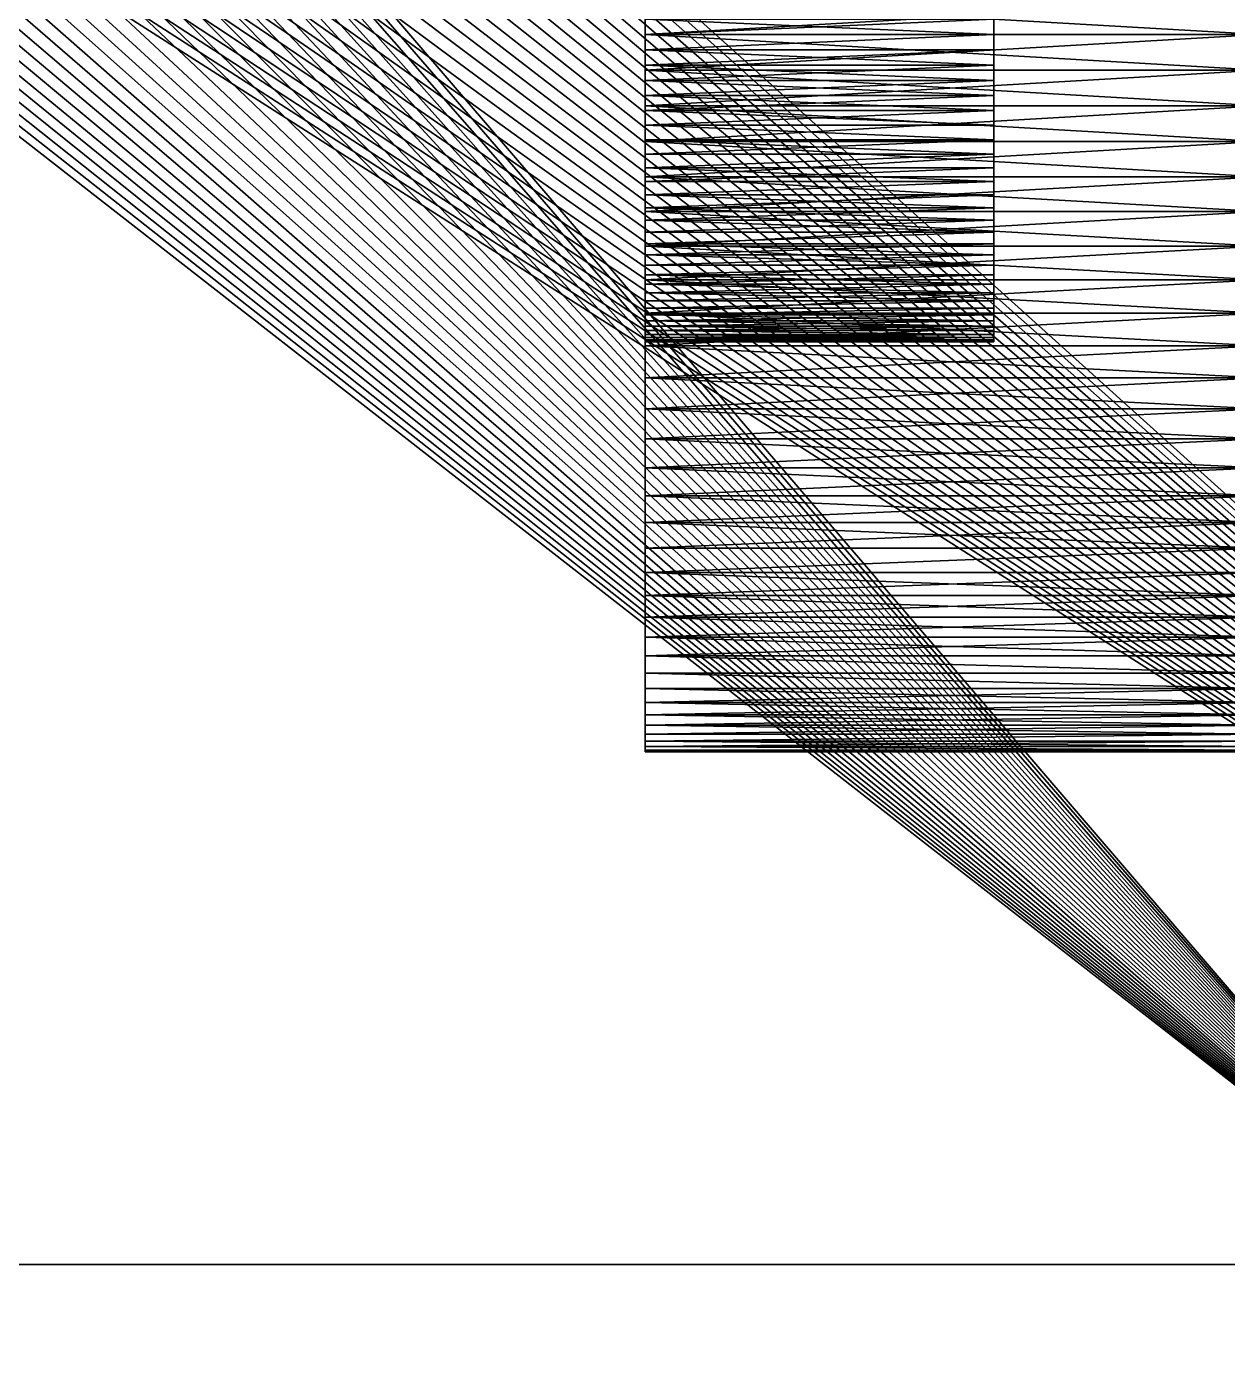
# Model space of a CAD drawing. Header units: millimetres. Extents: x 0 to 520, y -2 to 382.
# Drawn here: x 489.98 to 495.84, y 177.48 to 184.04 of the extents above; entities that cross this region are included whole.
import ezdxf

# ---------------------------------------------------------------- set-up
doc = ezdxf.new("R2010")
doc.units = ezdxf.units.MM

msp = doc.modelspace()

# ---------------------------------------------------------------- linework, layer by layer
at = {"layer": 'BRASS', "color": 52}
for points in [[(509.2, 369.2, 103), (10.8, 369.2, 103), (10.8, 10.8, 103)], [(509.2, 369.2, 103), (10.8, 10.8, 103), (509.2, 10.8, 103)], [(499.5, 359.5, 86), (499.5, 20.5, 86), (484.65, 190, 86)], [(484.65, 190, 86), (499.5, 20.5, 86), (484.6479, 189.9178, 86)], [(484.6418, 189.8357, 86), (484.6479, 189.9178, 86), (499.5, 20.5, 86)], [(484.6316, 189.7541, 86), (484.6418, 189.8357, 86), (499.5, 20.5, 86)], [(484.6173, 189.6731, 86), (484.6316, 189.7541, 86), (499.5, 20.5, 86)], [(484.6173, 70.3269, 86), (484.6173, 189.6731, 86), (499.5, 20.5, 86)]]:
    msp.add_3dface(points, dxfattribs=at)
at = {"layer": 'STEEL', "color": 8}
for points in [[(486.7493, 189.9439, 86), (500, 178, 86), (500, 202, 86)], [(497, 202, 83), (497, 178, 83), (486.7493, 189.9439, 83)], [(486.7437, 189.8319, 86), (500, 178, 86), (486.7493, 189.9439, 86)], [(486.7493, 189.9439, 83), (497, 178, 83), (486.7437, 189.8319, 83)], [(486.7325, 189.7202, 86), (500, 178, 86), (486.7437, 189.8319, 86)], [(486.7437, 189.8319, 83), (497, 178, 83), (486.7325, 189.7202, 83)], [(486.7158, 189.6093, 86), (500, 178, 86), (486.7325, 189.7202, 86)], [(486.7325, 189.7202, 83), (497, 178, 83), (486.7158, 189.6093, 83)], [(486.6936, 189.4993, 86), (500, 178, 86), (486.7158, 189.6093, 86)], [(486.7158, 189.6093, 83), (497, 178, 83), (486.6936, 189.4993, 83)], [(486.6659, 189.3906, 86), (500, 178, 86), (486.6936, 189.4993, 86)], [(486.6936, 189.4993, 83), (497, 178, 83), (486.6659, 189.3906, 83)], [(486.6328, 189.2834, 86), (500, 178, 86), (486.6659, 189.3906, 86)], [(486.6659, 189.3906, 83), (497, 178, 83), (486.6328, 189.2834, 83)], [(486.5945, 189.178, 86), (500, 178, 86), (486.6328, 189.2834, 86)], [(486.6328, 189.2834, 83), (497, 178, 83), (486.5945, 189.178, 83)], [(486.5509, 189.0746, 86), (500, 178, 86), (486.5945, 189.178, 86)], [(486.5945, 189.178, 83), (497, 178, 83), (486.5509, 189.0746, 83)], [(486.5022, 188.9735, 86), (500, 178, 86), (486.5509, 189.0746, 86)], [(486.5509, 189.0746, 83), (497, 178, 83), (486.5022, 188.9735, 83)], [(486.4486, 188.875, 86), (500, 178, 86), (486.5022, 188.9735, 86)], [(486.5022, 188.9735, 83), (497, 178, 83), (486.4486, 188.875, 83)], [(486.3901, 188.7793, 86), (500, 178, 86), (486.4486, 188.875, 86)], [(486.4486, 188.875, 83), (497, 178, 83), (486.3901, 188.7793, 83)], [(486.3269, 188.6866, 86), (500, 178, 86), (486.3901, 188.7793, 86)], [(486.3901, 188.7793, 83), (497, 178, 83), (486.3269, 188.6866, 83)], [(486.2591, 188.5971, 86), (500, 178, 86), (486.3269, 188.6866, 86)], [(497, 178, 83), (486.2591, 188.5971, 83), (486.3269, 188.6866, 83)], [(486.187, 188.5112, 86), (500, 178, 86), (486.2591, 188.5971, 86)], [(497, 178, 83), (486.187, 188.5112, 83), (486.2591, 188.5971, 83)], [(486.1107, 188.429, 86), (500, 178, 86), (486.187, 188.5112, 86)], [(497, 178, 83), (486.1107, 188.429, 83), (486.187, 188.5112, 83)], [(486.0304, 188.3506, 86), (500, 178, 86), (486.1107, 188.429, 86)], [(497, 178, 83), (486.0304, 188.3506, 83), (486.1107, 188.429, 83)], [(485.9463, 188.2764, 86), (500, 178, 86), (486.0304, 188.3506, 86)], [(497, 178, 83), (485.9463, 188.2764, 83), (486.0304, 188.3506, 83)], [(485.8586, 188.2065, 86), (500, 178, 86), (485.9463, 188.2764, 86)], [(497, 178, 83), (485.8586, 188.2065, 83), (485.9463, 188.2764, 83)], [(485.7675, 188.141, 86), (500, 178, 86), (485.8586, 188.2065, 86)], [(497, 178, 83), (485.7675, 188.141, 83), (485.8586, 188.2065, 83)], [(485.6732, 188.0801, 86), (500, 178, 86), (485.7675, 188.141, 86)], [(497, 178, 83), (485.6732, 188.0801, 83), (485.7675, 188.141, 83)], [(485.5761, 188.024, 86), (500, 178, 86), (485.6732, 188.0801, 86)], [(497, 178, 83), (485.5761, 188.024, 83), (485.6732, 188.0801, 83)], [(485.4762, 187.9728, 86), (500, 178, 86), (485.5761, 188.024, 86)], [(497, 178, 83), (485.4762, 187.9728, 83), (485.5761, 188.024, 83)], [(485.2695, 187.8857, 86), (500, 178, 86), (485.374, 187.9267, 86)], [(497, 178, 83), (485.2695, 187.8857, 83), (485.374, 187.9267, 83)], [(485.374, 187.9267, 86), (500, 178, 86), (485.4762, 187.9728, 86)], [(497, 178, 83), (485.374, 187.9267, 83), (485.4762, 187.9728, 83)], [(485.1632, 187.85, 86), (500, 178, 86), (485.2695, 187.8857, 86)], [(497, 178, 83), (485.1632, 187.85, 83), (485.2695, 187.8857, 83)], [(484.8353, 187.7751, 86), (500, 178, 86), (484.9458, 187.7946, 86)], [(497, 178, 83), (484.8353, 187.7751, 83), (484.9458, 187.7946, 83)], [(484.9458, 187.7946, 86), (500, 178, 86), (485.0552, 187.8196, 86)], [(497, 178, 83), (484.9458, 187.7946, 83), (485.0552, 187.8196, 83)], [(485.0552, 187.8196, 86), (500, 178, 86), (485.1632, 187.85, 86)], [(497, 178, 83), (485.0552, 187.8196, 83), (485.1632, 187.85, 83)], [(472, 178, 86), (500, 178, 86), (484.724, 187.7612, 86)], [(497, 178, 83), (472, 178, 83), (484.5, 187.75, 83)], [(497, 178, 83), (484.5, 187.75, 83), (484.6122, 187.7528, 83)], [(497, 178, 83), (484.6122, 187.7528, 83), (484.724, 187.7612, 83)], [(484.724, 187.7612, 86), (500, 178, 86), (484.8353, 187.7751, 86)], [(497, 178, 83), (484.724, 187.7612, 83), (484.8353, 187.7751, 83)], [(494.7, 185.4439, 71.5937), (494.7, 185.299, 71.25), (494.7, 183.155, 70.7606)], [(494.7, 185.4439, 71.5937), (494.7, 182.8753, 71.0075), (494.7, 182.7821, 71.1244)], [(494.7, 185.4439, 71.5937), (494.7, 182.6652, 71.3157), (494.7, 182.6037, 71.452)], [(494.7, 185.4439, 71.5937), (494.7, 182.7821, 71.1244), (494.7, 182.6652, 71.3157)], [(494.7, 185.4439, 71.5937), (494.7, 182.6037, 71.452), (494.7, 182.5376, 71.6662)], [(494.7, 185.4439, 71.5937), (494.7, 183.155, 70.7606), (494.7, 183.0943, 70.8043)], [(494.7, 185.4439, 71.5937), (494.7, 183.0943, 70.8043), (494.7, 183.0358, 70.8509)], [(494.7, 185.4439, 71.5937), (494.7, 183.0358, 70.8509), (494.7, 182.9797, 70.9004)], [(494.7, 185.4439, 71.5937), (494.7, 182.9797, 70.9004), (494.7, 182.9262, 70.9526)], [(494.7, 185.4439, 71.5937), (494.7, 182.9262, 70.9526), (494.7, 182.8753, 71.0075)], [(494.7, 185.4439, 71.5937), (494.7, 182.5376, 71.6662), (494.7, 182.5228, 71.7395)], [(494.7, 185.4439, 71.5937), (494.7, 182.5228, 71.7395), (494.7, 182.5116, 71.8135)], [(494.7, 185.4439, 71.5937), (494.7, 182.5116, 71.8135), (494.7, 182.5042, 71.8879)], [(494.7, 185.299, 72.75), (494.7, 185.4439, 71.5937), (494.7, 182.5042, 71.8879)], [(494.7, 185.299, 71.25), (494.7, 185.1247, 71.0075), (494.7, 183.3492, 70.6485)], [(494.7, 185.299, 71.25), (494.7, 183.3492, 70.6485), (494.7, 183.2178, 70.7201)], [(494.7, 185.299, 71.25), (494.7, 183.2178, 70.7201), (494.7, 183.155, 70.7606)], [(494.7, 185.299, 72.75), (494.7, 182.5042, 71.8879), (494.7, 182.5005, 72.0374)], [(494.7, 185.0738, 73.0474), (494.7, 185.299, 72.75), (494.7, 182.5005, 72.0374)], [(494.7, 185.1247, 71.0075), (494.7, 183.6299, 70.5464), (494.7, 183.4173, 70.6178)], [(494.7, 185.1247, 71.0075), (494.7, 183.4173, 70.6178), (494.7, 183.3492, 70.6485)], [(494.7, 185.1247, 71.0075), (494.7, 185.0203, 70.9004), (494.7, 183.6299, 70.5464)], [(494.7, 185.0738, 73.0474), (494.7, 182.5005, 72.0374), (494.7, 182.5781, 72.4777)], [(494.7, 185.0738, 73.0474), (494.7, 183.5579, 73.4334), (494.7, 184.1494, 73.4925)], [(494.7, 185.0738, 73.0474), (494.7, 182.5781, 72.4777), (494.7, 182.701, 72.75)], [(494.7, 185.0738, 73.0474), (494.7, 182.701, 72.75), (494.7, 183.5579, 73.4334)], [(494.7, 185.0203, 70.9004), (494.7, 184.0748, 70.5019), (494.7, 184, 70.5)], [(494.7, 185.0203, 70.9004), (494.7, 184, 70.5), (494.7, 183.9252, 70.5019)], [(494.7, 185.0203, 70.9004), (494.7, 183.9252, 70.5019), (494.7, 183.8506, 70.5075)], [(494.7, 185.0203, 70.9004), (494.7, 183.8506, 70.5075), (494.7, 183.7764, 70.5168)], [(494.7, 185.0203, 70.9004), (494.7, 183.7764, 70.5168), (494.7, 183.7028, 70.5297)], [(494.7, 185.0203, 70.9004), (494.7, 183.7028, 70.5297), (494.7, 183.6299, 70.5464)], [(493, 184.1745, 75.4956), (493, 184, 75.5), (496, 184, 75.5)], [(493, 184.1745, 75.4956), (496, 184, 75.5), (496, 184.1745, 75.4956)], [(493, 184, 68.5), (493, 184.1745, 68.5044), (496, 184.1745, 68.5044)], [(493, 184, 68.5), (496, 184.1745, 68.5044), (496, 184, 68.5)], [(493, 184.0748, 70.5019), (493, 184.1745, 68.5044), (493, 184, 68.5)], [(493, 184.1745, 75.4956), (493, 184.0748, 73.4981), (493, 184, 75.5)], [(494.7, 184.1494, 73.4925), (494.7, 184, 73.5), (494.7, 184.0748, 73.4981)], [(494.7, 184.1494, 73.4925), (494.7, 183.7764, 73.4832), (494.7, 184, 73.5)], [(494.7, 184.1494, 73.4925), (494.7, 183.5579, 73.4334), (494.7, 183.7764, 73.4832)], [(493, 184.0748, 70.5019), (493, 184, 68.5), (493, 184, 70.5)], [(493, 184, 75.5), (493, 184.0748, 73.4981), (493, 184, 73.5)], [(493, 184, 73.5), (493, 184.0748, 73.4981), (494.7, 184, 73.5)], [(494.7, 184, 73.5), (493, 184.0748, 73.4981), (494.7, 184.0748, 73.4981)], [(493, 184.0748, 70.5019), (493, 184, 70.5), (494.7, 184.0748, 70.5019)], [(494.7, 184.0748, 70.5019), (493, 184, 70.5), (494.7, 184, 70.5)], [(493, 183.8255, 68.5044), (493, 184, 68.5), (496, 184, 68.5)], [(493, 183.8255, 68.5044), (496, 184, 68.5), (496, 183.8255, 68.5044)], [(493, 184, 75.5), (496, 183.8255, 75.4956), (496, 184, 75.5)], [(493, 184, 75.5), (493, 183.8255, 75.4956), (496, 183.8255, 75.4956)], [(493, 184, 70.5), (493, 183.8255, 68.5044), (493, 183.9252, 70.5019)], [(493, 184, 70.5), (493, 184, 68.5), (493, 183.8255, 68.5044)], [(493, 184, 75.5), (493, 184, 73.5), (493, 183.9252, 73.4981)], [(493, 184, 75.5), (493, 183.9252, 73.4981), (493, 183.8255, 75.4956)], [(493, 184, 70.5), (493, 183.9252, 70.5019), (494.7, 184, 70.5)], [(494.7, 184, 70.5), (493, 183.9252, 70.5019), (494.7, 183.9252, 70.5019)], [(494.7, 183.9252, 73.4981), (493, 183.9252, 73.4981), (494.7, 184, 73.5)], [(493, 183.9252, 73.4981), (493, 184, 73.5), (494.7, 184, 73.5)], [(494.7, 184, 73.5), (494.7, 183.7764, 73.4832), (494.7, 183.9252, 73.4981)], [(493, 183.9252, 70.5019), (493, 183.8255, 68.5044), (493, 183.6515, 68.5174)], [(493, 183.9252, 70.5019), (493, 183.6515, 68.5174), (493, 183.8506, 70.5075)], [(493, 183.8255, 75.4956), (493, 183.9252, 73.4981), (493, 183.8506, 73.4925)], [(493, 183.9252, 70.5019), (493, 183.8506, 70.5075), (494.7, 183.9252, 70.5019)], [(494.7, 183.9252, 70.5019), (493, 183.8506, 70.5075), (494.7, 183.8506, 70.5075)], [(494.7, 183.8506, 73.4925), (493, 183.9252, 73.4981), (494.7, 183.9252, 73.4981)], [(493, 183.8506, 73.4925), (493, 183.9252, 73.4981), (494.7, 183.8506, 73.4925)], [(494.7, 183.9252, 73.4981), (494.7, 183.7764, 73.4832), (494.7, 183.8506, 73.4925)], [(493, 183.8506, 70.5075), (493, 183.4784, 68.5391), (493, 183.7764, 70.5168)], [(493, 183.8506, 70.5075), (493, 183.6515, 68.5174), (493, 183.4784, 68.5391)], [(493, 183.4784, 75.4609), (493, 183.8506, 73.4925), (493, 183.7764, 73.4832)], [(493, 183.6515, 75.4826), (493, 183.8506, 73.4925), (493, 183.4784, 75.4609)], [(493, 183.8255, 75.4956), (493, 183.8506, 73.4925), (493, 183.6515, 75.4826)], [(493, 183.8506, 70.5075), (493, 183.7764, 70.5168), (494.7, 183.8506, 70.5075)], [(494.7, 183.8506, 70.5075), (493, 183.7764, 70.5168), (494.7, 183.7764, 70.5168)], [(493, 183.7764, 73.4832), (493, 183.8506, 73.4925), (494.7, 183.7764, 73.4832)], [(494.7, 183.7764, 73.4832), (493, 183.8506, 73.4925), (494.7, 183.8506, 73.4925)], [(493, 183.6515, 68.5174), (493, 183.8255, 68.5044), (496, 183.8255, 68.5044)], [(493, 183.6515, 68.5174), (496, 183.8255, 68.5044), (496, 183.6515, 68.5174)], [(493, 183.8255, 75.4956), (493, 183.6515, 75.4826), (496, 183.6515, 75.4826)], [(493, 183.8255, 75.4956), (496, 183.6515, 75.4826), (496, 183.8255, 75.4956)], [(493, 183.7764, 70.5168), (493, 183.4784, 68.5391), (493, 183.3065, 68.5694)], [(493, 183.7764, 70.5168), (493, 183.3065, 68.5694), (493, 183.7028, 70.5297)], [(493, 183.4784, 75.4609), (493, 183.7764, 73.4832), (493, 183.7028, 73.4703)], [(493, 183.7764, 70.5168), (493, 183.7028, 70.5297), (494.7, 183.7764, 70.5168)], [(494.7, 183.7764, 70.5168), (493, 183.7028, 70.5297), (494.7, 183.7028, 70.5297)], [(493, 183.7028, 73.4703), (493, 183.7764, 73.4832), (494.7, 183.7028, 73.4703)], [(494.7, 183.7028, 73.4703), (493, 183.7764, 73.4832), (494.7, 183.7764, 73.4832)], [(494.7, 183.7764, 73.4832), (494.7, 183.5579, 73.4334), (494.7, 183.6299, 73.4536)], [(494.7, 183.7764, 73.4832), (494.7, 183.6299, 73.4536), (494.7, 183.7028, 73.4703)], [(493, 183.7028, 70.5297), (493, 183.1363, 68.6082), (493, 183.6299, 70.5464)], [(493, 183.7028, 70.5297), (493, 183.3065, 68.5694), (493, 183.1363, 68.6082)], [(493, 183.3065, 75.4306), (493, 183.7028, 73.4703), (493, 183.6299, 73.4536)], [(493, 183.4784, 75.4609), (493, 183.7028, 73.4703), (493, 183.3065, 75.4306)], [(493, 183.7028, 70.5297), (493, 183.6299, 70.5464), (494.7, 183.7028, 70.5297)], [(494.7, 183.7028, 70.5297), (493, 183.6299, 70.5464), (494.7, 183.6299, 70.5464)], [(493, 183.6299, 73.4536), (493, 183.7028, 73.4703), (494.7, 183.6299, 73.4536)], [(494.7, 183.6299, 73.4536), (493, 183.7028, 73.4703), (494.7, 183.7028, 73.4703)], [(493, 183.4784, 68.5391), (493, 183.6515, 68.5174), (496, 183.6515, 68.5174)], [(493, 183.4784, 68.5391), (496, 183.6515, 68.5174), (496, 183.4784, 68.5391)], [(493, 183.6515, 75.4826), (496, 183.4784, 75.4609), (496, 183.6515, 75.4826)], [(493, 183.6515, 75.4826), (493, 183.4784, 75.4609), (496, 183.4784, 75.4609)], [(493, 183.6299, 70.5464), (493, 183.1363, 68.6082), (493, 182.9684, 68.6555)], [(493, 183.6299, 70.5464), (493, 182.9684, 68.6555), (493, 183.5579, 70.5666)], [(493, 183.1363, 75.3918), (493, 183.6299, 73.4536), (493, 183.5579, 73.4334)], [(493, 183.3065, 75.4306), (493, 183.6299, 73.4536), (493, 183.1363, 75.3918)], [(493, 183.6299, 70.5464), (493, 183.5579, 70.5666), (494.7, 183.6299, 70.5464)], [(494.7, 183.6299, 70.5464), (493, 183.5579, 70.5666), (494.7, 183.5579, 70.5666)], [(493, 183.5579, 73.4334), (493, 183.6299, 73.4536), (494.7, 183.5579, 73.4334)], [(494.7, 183.5579, 73.4334), (493, 183.6299, 73.4536), (494.7, 183.6299, 73.4536)], [(494.7, 183.6299, 70.5464), (494.7, 183.5579, 70.5666), (494.7, 183.487, 70.5905)], [(494.7, 183.6299, 70.5464), (494.7, 183.487, 70.5905), (494.7, 183.4173, 70.6178)], [(493, 183.5579, 70.5666), (493, 182.9684, 68.6555), (493, 182.8029, 68.7111)], [(493, 183.5579, 70.5666), (493, 182.8029, 68.7111), (493, 183.487, 70.5905)], [(493, 182.9684, 75.3445), (493, 183.5579, 73.4334), (493, 183.487, 73.4095)], [(493, 183.1363, 75.3918), (493, 183.5579, 73.4334), (493, 182.9684, 75.3445)], [(494.7, 183.5579, 70.5666), (493, 183.5579, 70.5666), (494.7, 183.487, 70.5905)], [(493, 183.5579, 70.5666), (493, 183.487, 70.5905), (494.7, 183.487, 70.5905)], [(493, 183.487, 73.4095), (493, 183.5579, 73.4334), (494.7, 183.487, 73.4095)], [(494.7, 183.487, 73.4095), (493, 183.5579, 73.4334), (494.7, 183.5579, 73.4334)], [(494.7, 183.5579, 73.4334), (494.7, 183.3492, 73.3515), (494.7, 183.487, 73.4095)], [(494.7, 183.5579, 73.4334), (494.7, 182.701, 72.75), (494.7, 183.3492, 73.3515)], [(493, 183.487, 70.5905), (493, 182.8029, 68.7111), (493, 182.6405, 68.7748)], [(493, 183.487, 70.5905), (493, 182.6405, 68.7748), (493, 183.4173, 70.6178)], [(493, 182.6405, 75.2252), (493, 183.487, 73.4095), (493, 183.4173, 73.3822)], [(493, 182.8029, 75.2889), (493, 183.487, 73.4095), (493, 182.6405, 75.2252)], [(493, 182.9684, 75.3445), (493, 183.487, 73.4095), (493, 182.8029, 75.2889)], [(493, 183.487, 70.5905), (493, 183.4173, 70.6178), (494.7, 183.487, 70.5905)], [(494.7, 183.487, 70.5905), (493, 183.4173, 70.6178), (494.7, 183.4173, 70.6178)], [(493, 183.4173, 73.3822), (493, 183.487, 73.4095), (494.7, 183.4173, 73.3822)], [(494.7, 183.4173, 73.3822), (493, 183.487, 73.4095), (494.7, 183.487, 73.4095)], [(493, 183.3065, 68.5694), (493, 183.4784, 68.5391), (496, 183.4784, 68.5391)], [(493, 183.3065, 68.5694), (496, 183.4784, 68.5391), (496, 183.3065, 68.5694)], [(493, 183.4784, 75.4609), (493, 183.3065, 75.4306), (496, 183.3065, 75.4306)], [(493, 183.4784, 75.4609), (496, 183.3065, 75.4306), (496, 183.4784, 75.4609)], [(494.7, 183.487, 73.4095), (494.7, 183.3492, 73.3515), (494.7, 183.4173, 73.3822)], [(493, 183.4173, 70.6178), (493, 182.6405, 68.7748), (493, 182.4814, 68.8466)], [(493, 183.4173, 70.6178), (493, 182.4814, 68.8466), (493, 183.3492, 70.6485)], [(493, 182.6405, 75.2252), (493, 183.4173, 73.3822), (493, 183.3492, 73.3515)], [(493, 183.4173, 70.6178), (493, 183.3492, 70.6485), (494.7, 183.4173, 70.6178)], [(494.7, 183.4173, 70.6178), (493, 183.3492, 70.6485), (494.7, 183.3492, 70.6485)], [(494.7, 183.3492, 73.3515), (493, 183.3492, 73.3515), (494.7, 183.4173, 73.3822)], [(493, 183.3492, 73.3515), (493, 183.4173, 73.3822), (494.7, 183.4173, 73.3822)], [(493, 183.3492, 70.6485), (493, 182.3261, 68.9262), (493, 183.2826, 70.6827)], [(493, 183.3492, 70.6485), (493, 182.4814, 68.8466), (493, 182.3261, 68.9262)], [(493, 182.3261, 75.0738), (493, 183.3492, 73.3515), (493, 183.2826, 73.3173)], [(493, 182.4814, 75.1534), (493, 183.3492, 73.3515), (493, 182.3261, 75.0738)], [(493, 182.6405, 75.2252), (493, 183.3492, 73.3515), (493, 182.4814, 75.1534)], [(493, 183.3492, 70.6485), (493, 183.2826, 70.6827), (494.7, 183.3492, 70.6485)], [(494.7, 183.3492, 70.6485), (493, 183.2826, 70.6827), (494.7, 183.2826, 70.6827)], [(493, 183.2826, 73.3173), (493, 183.3492, 73.3515), (494.7, 183.2826, 73.3173)], [(494.7, 183.2826, 73.3173), (493, 183.3492, 73.3515), (494.7, 183.3492, 73.3515)], [(494.7, 183.3492, 70.6485), (494.7, 183.2826, 70.6827), (494.7, 183.2178, 70.7201)], [(494.7, 183.3492, 73.3515), (494.7, 183.155, 73.2394), (494.7, 183.2178, 73.2799)], [(494.7, 183.3492, 73.3515), (494.7, 183.2178, 73.2799), (494.7, 183.2826, 73.3173)], [(494.7, 183.3492, 73.3515), (494.7, 182.701, 72.75), (494.7, 182.8273, 72.9352)], [(494.7, 183.3492, 73.3515), (494.7, 182.8273, 72.9352), (494.7, 183.155, 73.2394)], [(493, 183.1363, 68.6082), (493, 183.3065, 68.5694), (496, 183.3065, 68.5694)], [(493, 183.1363, 68.6082), (496, 183.3065, 68.5694), (496, 183.1363, 68.6082)], [(493, 183.3065, 75.4306), (493, 183.1363, 75.3918), (496, 183.1363, 75.3918)], [(493, 183.3065, 75.4306), (496, 183.1363, 75.3918), (496, 183.3065, 75.4306)], [(493, 183.2826, 70.6827), (493, 182.175, 69.0135), (493, 183.2178, 70.7201)], [(493, 183.2826, 70.6827), (493, 182.3261, 68.9262), (493, 182.175, 69.0135)], [(493, 182.3261, 75.0738), (493, 183.2826, 73.3173), (493, 183.2178, 73.2799)], [(493, 183.2826, 70.6827), (493, 183.2178, 70.7201), (494.7, 183.2826, 70.6827)], [(494.7, 183.2826, 70.6827), (493, 183.2178, 70.7201), (494.7, 183.2178, 70.7201)], [(494.7, 183.2178, 73.2799), (493, 183.2178, 73.2799), (494.7, 183.2826, 73.3173)], [(493, 183.2178, 73.2799), (493, 183.2826, 73.3173), (494.7, 183.2826, 73.3173)], [(493, 183.2178, 70.7201), (493, 182.0284, 69.1082), (493, 183.155, 70.7606)], [(493, 183.2178, 70.7201), (493, 182.175, 69.0135), (493, 182.0284, 69.1082)], [(493, 182.175, 74.9865), (493, 183.2178, 73.2799), (493, 183.155, 73.2394)], [(493, 182.3261, 75.0738), (493, 183.2178, 73.2799), (493, 182.175, 74.9865)], [(494.7, 183.2178, 70.7201), (493, 183.155, 70.7606), (494.7, 183.155, 70.7606)], [(493, 183.2178, 70.7201), (493, 183.155, 70.7606), (494.7, 183.2178, 70.7201)], [(493, 183.155, 73.2394), (493, 183.2178, 73.2799), (494.7, 183.155, 73.2394)], [(494.7, 183.155, 73.2394), (493, 183.2178, 73.2799), (494.7, 183.2178, 73.2799)], [(493, 183.155, 70.7606), (493, 182.0284, 69.1082), (493, 183.0943, 70.8043)], [(493, 182.0284, 74.8918), (493, 183.155, 73.2394), (493, 183.0943, 73.1957)], [(493, 182.175, 74.9865), (493, 183.155, 73.2394), (493, 182.0284, 74.8918)], [(494.7, 183.155, 70.7606), (493, 183.0943, 70.8043), (494.7, 183.0943, 70.8043)], [(493, 183.155, 70.7606), (493, 183.0943, 70.8043), (494.7, 183.155, 70.7606)], [(494.7, 183.0943, 73.1957), (493, 183.155, 73.2394), (494.7, 183.155, 73.2394)], [(493, 183.0943, 73.1957), (493, 183.155, 73.2394), (494.7, 183.0943, 73.1957)], [(494.7, 183.155, 73.2394), (494.7, 182.8273, 72.9352), (494.7, 182.8753, 72.9925)], [(494.7, 183.155, 73.2394), (494.7, 182.8753, 72.9925), (494.7, 183.0943, 73.1957)], [(493, 182.9684, 68.6555), (493, 183.1363, 68.6082), (496, 183.1363, 68.6082)], [(493, 182.9684, 68.6555), (496, 183.1363, 68.6082), (496, 182.9684, 68.6555)], [(493, 183.1363, 75.3918), (493, 182.9684, 75.3445), (496, 182.9684, 75.3445)], [(493, 183.1363, 75.3918), (496, 182.9684, 75.3445), (496, 183.1363, 75.3918)], [(493, 183.0943, 70.8043), (493, 181.7502, 69.3188), (493, 183.0358, 70.8509)], [(493, 183.0943, 70.8043), (493, 182.0284, 69.1082), (493, 181.8867, 69.21)], [(493, 183.0943, 70.8043), (493, 181.8867, 69.21), (493, 181.7502, 69.3188)], [(493, 181.8867, 74.79), (493, 183.0943, 73.1957), (493, 183.0358, 73.1491)], [(493, 182.0284, 74.8918), (493, 183.0943, 73.1957), (493, 181.8867, 74.79)], [(494.7, 183.0943, 70.8043), (493, 183.0943, 70.8043), (494.7, 183.0358, 70.8509)], [(493, 183.0943, 70.8043), (493, 183.0358, 70.8509), (494.7, 183.0358, 70.8509)], [(494.7, 183.0358, 73.1491), (493, 183.0358, 73.1491), (494.7, 183.0943, 73.1957)], [(493, 183.0358, 73.1491), (493, 183.0943, 73.1957), (494.7, 183.0943, 73.1957)], [(494.7, 183.0943, 73.1957), (494.7, 182.8753, 72.9925), (494.7, 182.9262, 73.0474)], [(494.7, 183.0943, 73.1957), (494.7, 182.9262, 73.0474), (494.7, 183.0358, 73.1491)], [(493, 183.0358, 70.8509), (493, 181.6194, 69.4343), (493, 182.9797, 70.9004)], [(493, 183.0358, 70.8509), (493, 181.7502, 69.3188), (493, 181.6194, 69.4343)], [(493, 181.7502, 74.6812), (493, 183.0358, 73.1491), (493, 182.9797, 73.0996)], [(493, 181.8867, 74.79), (493, 183.0358, 73.1491), (493, 181.7502, 74.6812)], [(494.7, 183.0358, 70.8509), (493, 182.9797, 70.9004), (494.7, 182.9797, 70.9004)], [(493, 183.0358, 70.8509), (493, 182.9797, 70.9004), (494.7, 183.0358, 70.8509)], [(494.7, 182.9797, 73.0996), (493, 182.9797, 73.0996), (494.7, 183.0358, 73.1491)], [(493, 182.9797, 73.0996), (493, 183.0358, 73.1491), (494.7, 183.0358, 73.1491)], [(494.7, 183.0358, 73.1491), (494.7, 182.9262, 73.0474), (494.7, 182.9797, 73.0996)], [(493, 182.9797, 70.9004), (493, 181.4945, 69.5562), (493, 182.9262, 70.9526)], [(493, 182.9797, 70.9004), (493, 181.6194, 69.4343), (493, 181.4945, 69.5562)], [(493, 182.9797, 73.0996), (493, 182.9262, 73.0474), (493, 181.4945, 74.4438)], [(493, 181.6194, 74.5657), (493, 182.9797, 73.0996), (493, 181.4945, 74.4438)], [(493, 181.7502, 74.6812), (493, 182.9797, 73.0996), (493, 181.6194, 74.5657)], [(494.7, 182.9797, 70.9004), (493, 182.9262, 70.9526), (494.7, 182.9262, 70.9526)], [(493, 182.9797, 70.9004), (493, 182.9262, 70.9526), (494.7, 182.9797, 70.9004)], [(494.7, 182.9262, 73.0474), (493, 182.9797, 73.0996), (494.7, 182.9797, 73.0996)], [(493, 182.9262, 73.0474), (493, 182.9797, 73.0996), (494.7, 182.9262, 73.0474)], [(493, 182.8029, 68.7111), (493, 182.9684, 68.6555), (496, 182.9684, 68.6555)], [(493, 182.8029, 68.7111), (496, 182.9684, 68.6555), (496, 182.8029, 68.7111)], [(493, 182.9684, 75.3445), (493, 182.8029, 75.2889), (496, 182.8029, 75.2889)], [(493, 182.9684, 75.3445), (496, 182.8029, 75.2889), (496, 182.9684, 75.3445)], [(493, 182.8753, 71.0075), (493, 182.9262, 70.9526), (493, 181.4945, 69.5562)], [(493, 182.9262, 73.0474), (493, 181.3758, 74.3159), (493, 181.4945, 74.4438)], [(493, 182.9262, 73.0474), (493, 182.8753, 72.9925), (493, 181.3758, 74.3159)], [(494.7, 182.9262, 70.9526), (493, 182.8753, 71.0075), (494.7, 182.8753, 71.0075)], [(493, 182.9262, 70.9526), (493, 182.8753, 71.0075), (494.7, 182.9262, 70.9526)], [(494.7, 182.8753, 72.9925), (493, 182.9262, 73.0474), (494.7, 182.9262, 73.0474)], [(493, 182.8753, 72.9925), (493, 182.9262, 73.0474), (494.7, 182.8753, 72.9925)], [(493, 182.8753, 71.0075), (493, 181.4945, 69.5562), (493, 181.3758, 69.6841)], [(493, 182.8273, 71.0648), (493, 182.8753, 71.0075), (493, 181.3758, 69.6841)], [(493, 182.8753, 72.9925), (493, 181.2636, 74.1822), (493, 181.3758, 74.3159)], [(493, 182.8753, 72.9925), (493, 182.8273, 72.9352), (493, 181.2636, 74.1822)], [(494.7, 182.8753, 71.0075), (493, 182.8273, 71.0648), (494.7, 182.8273, 71.0648)], [(493, 182.8753, 71.0075), (493, 182.8273, 71.0648), (494.7, 182.8753, 71.0075)], [(494.7, 182.8273, 72.9352), (493, 182.8273, 72.9352), (494.7, 182.8753, 72.9925)], [(493, 182.8273, 72.9352), (493, 182.8753, 72.9925), (494.7, 182.8753, 72.9925)], [(494.7, 182.7821, 71.1244), (494.7, 182.8753, 71.0075), (494.7, 182.8273, 71.0648)], [(493, 182.8273, 71.0648), (493, 181.3758, 69.6841), (493, 181.2636, 69.8178)], [(493, 182.7821, 71.1244), (493, 182.8273, 71.0648), (493, 181.2636, 69.8178)], [(493, 182.8273, 72.9352), (493, 181.1582, 74.0431), (493, 181.2636, 74.1822)], [(493, 182.8273, 72.9352), (493, 182.7821, 72.8756), (493, 181.1582, 74.0431)], [(494.7, 182.8273, 71.0648), (493, 182.8273, 71.0648), (494.7, 182.7821, 71.1244)], [(493, 182.8273, 71.0648), (493, 182.7821, 71.1244), (494.7, 182.7821, 71.1244)], [(494.7, 182.7821, 72.8756), (493, 182.7821, 72.8756), (494.7, 182.8273, 72.9352)], [(493, 182.7821, 72.8756), (493, 182.8273, 72.9352), (494.7, 182.8273, 72.9352)], [(494.7, 182.8273, 72.9352), (494.7, 182.701, 72.75), (494.7, 182.7821, 72.8756)], [(493, 182.6405, 68.7748), (493, 182.8029, 68.7111), (496, 182.8029, 68.7111)], [(493, 182.6405, 68.7748), (496, 182.8029, 68.7111), (496, 182.6405, 68.7748)], [(493, 182.8029, 75.2889), (493, 182.6405, 75.2252), (496, 182.6405, 75.2252)], [(493, 182.8029, 75.2889), (496, 182.6405, 75.2252), (496, 182.8029, 75.2889)], [(493, 182.7821, 71.1244), (493, 181.2636, 69.8178), (493, 181.1582, 69.9569)], [(493, 182.74, 71.1862), (493, 182.7821, 71.1244), (493, 181.1582, 69.9569)], [(493, 182.7821, 72.8756), (493, 182.74, 72.8138), (493, 181.1582, 74.0431)], [(494.7, 182.7821, 71.1244), (493, 182.74, 71.1862), (494.7, 182.74, 71.1862)], [(493, 182.7821, 71.1244), (493, 182.74, 71.1862), (494.7, 182.7821, 71.1244)], [(494.7, 182.74, 72.8138), (493, 182.7821, 72.8756), (494.7, 182.7821, 72.8756)], [(493, 182.74, 72.8138), (493, 182.7821, 72.8756), (494.7, 182.74, 72.8138)], [(494.7, 182.6652, 71.3157), (494.7, 182.7821, 71.1244), (494.7, 182.74, 71.1862)], [(494.7, 182.7821, 72.8756), (494.7, 182.701, 72.75), (494.7, 182.74, 72.8138)], [(493, 182.74, 71.1862), (493, 181.1582, 69.9569), (493, 181.0599, 70.1011)], [(493, 182.701, 71.25), (493, 182.74, 71.1862), (493, 181.0599, 70.1011)], [(493, 182.74, 72.8138), (493, 180.9689, 73.75), (493, 181.0599, 73.8989)], [(493, 182.74, 72.8138), (493, 181.0599, 73.8989), (493, 181.1582, 74.0431)], [(493, 182.74, 72.8138), (493, 182.701, 72.75), (493, 180.9689, 73.75)], [(494.7, 182.74, 71.1862), (493, 182.701, 71.25), (494.7, 182.701, 71.25)], [(493, 182.74, 71.1862), (493, 182.701, 71.25), (494.7, 182.74, 71.1862)], [(494.7, 182.701, 72.75), (493, 182.74, 72.8138), (494.7, 182.74, 72.8138)], [(493, 182.701, 72.75), (493, 182.74, 72.8138), (494.7, 182.701, 72.75)], [(493, 182.701, 71.25), (493, 181.0599, 70.1011), (493, 180.9689, 70.25)], [(493, 182.6652, 71.3157), (493, 182.701, 71.25), (493, 180.9689, 70.25)], [(493, 182.701, 72.75), (493, 180.8854, 73.5967), (493, 180.9689, 73.75)], [(493, 182.701, 72.75), (493, 182.6652, 72.6843), (493, 180.8854, 73.5967)], [(494.7, 182.701, 71.25), (493, 182.6652, 71.3157), (494.7, 182.6652, 71.3157)], [(493, 182.701, 71.25), (493, 182.6652, 71.3157), (494.7, 182.701, 71.25)], [(494.7, 182.6652, 72.6843), (493, 182.6652, 72.6843), (494.7, 182.701, 72.75)], [(493, 182.6652, 72.6843), (493, 182.701, 72.75), (494.7, 182.701, 72.75)], [(494.7, 182.6652, 71.3157), (494.7, 182.74, 71.1862), (494.7, 182.701, 71.25)], [(494.7, 182.701, 72.75), (494.7, 182.5781, 72.4777), (494.7, 182.6037, 72.548)], [(494.7, 182.701, 72.75), (494.7, 182.6037, 72.548), (494.7, 182.6327, 72.6169)], [(494.7, 182.701, 72.75), (494.7, 182.6327, 72.6169), (494.7, 182.6652, 72.6843)], [(493, 182.6652, 71.3157), (493, 180.9689, 70.25), (493, 180.8854, 70.4033)], [(493, 182.6327, 71.3831), (493, 182.6652, 71.3157), (493, 180.8854, 70.4033)], [(493, 182.6652, 72.6843), (493, 180.8097, 73.4395), (493, 180.8854, 73.5967)], [(493, 182.6652, 72.6843), (493, 182.6327, 72.6169), (493, 180.8097, 73.4395)], [(494.7, 182.6652, 71.3157), (493, 182.6327, 71.3831), (494.7, 182.6327, 71.3831)], [(493, 182.6652, 71.3157), (493, 182.6327, 71.3831), (494.7, 182.6652, 71.3157)], [(494.7, 182.6327, 72.6169), (493, 182.6327, 72.6169), (494.7, 182.6652, 72.6843)], [(493, 182.6327, 72.6169), (493, 182.6652, 72.6843), (494.7, 182.6652, 72.6843)], [(493, 182.4814, 68.8466), (493, 182.6405, 68.7748), (496, 182.6405, 68.7748)], [(493, 182.4814, 68.8466), (496, 182.6405, 68.7748), (496, 182.4814, 68.8466)], [(493, 182.6405, 75.2252), (493, 182.4814, 75.1534), (496, 182.4814, 75.1534)], [(493, 182.6405, 75.2252), (496, 182.4814, 75.1534), (496, 182.6405, 75.2252)], [(493, 182.6327, 71.3831), (493, 180.8854, 70.4033), (493, 180.8097, 70.5605)], [(493, 182.6037, 71.452), (493, 182.6327, 71.3831), (493, 180.8097, 70.5605)], [(493, 182.6327, 72.6169), (493, 180.7419, 73.2787), (493, 180.8097, 73.4395)], [(493, 182.6327, 72.6169), (493, 182.6037, 72.548), (493, 180.7419, 73.2787)], [(494.7, 182.6327, 71.3831), (493, 182.6037, 71.452), (494.7, 182.6037, 71.452)], [(493, 182.6327, 71.3831), (493, 182.6037, 71.452), (494.7, 182.6327, 71.3831)], [(494.7, 182.6037, 72.548), (493, 182.6327, 72.6169), (494.7, 182.6327, 72.6169)], [(493, 182.6037, 72.548), (493, 182.6327, 72.6169), (494.7, 182.6037, 72.548)], [(494.7, 182.6037, 71.452), (494.7, 182.6652, 71.3157), (494.7, 182.6327, 71.3831)], [(493, 182.6037, 71.452), (493, 180.8097, 70.5605), (493, 180.7419, 70.7213)], [(493, 182.6037, 71.452), (493, 180.7419, 70.7213), (493, 180.6823, 70.8853)], [(493, 182.5781, 71.5223), (493, 182.6037, 71.452), (493, 180.6823, 70.8853)], [(493, 182.6037, 72.548), (493, 180.6823, 73.1147), (493, 180.7419, 73.2787)], [(493, 182.6037, 72.548), (493, 182.5781, 72.4777), (493, 180.6823, 73.1147)], [(494.7, 182.6037, 71.452), (493, 182.6037, 71.452), (494.7, 182.5781, 71.5223)], [(493, 182.6037, 71.452), (493, 182.5781, 71.5223), (494.7, 182.5781, 71.5223)], [(494.7, 182.5781, 72.4777), (493, 182.5781, 72.4777), (494.7, 182.6037, 72.548)], [(493, 182.5781, 72.4777), (493, 182.6037, 72.548), (494.7, 182.6037, 72.548)], [(493, 182.5561, 71.5937), (493, 182.5781, 71.5223), (493, 180.6823, 70.8853)], [(493, 182.5781, 72.4777), (493, 182.5561, 72.4063), (493, 180.6823, 73.1147)], [(493, 182.5781, 71.5223), (493, 182.5561, 71.5937), (494.7, 182.5781, 71.5223)], [(494.7, 182.5781, 71.5223), (493, 182.5561, 71.5937), (494.7, 182.5561, 71.5937)], [(494.7, 182.5561, 72.4063), (493, 182.5781, 72.4777), (494.7, 182.5781, 72.4777)], [(493, 182.5561, 72.4063), (493, 182.5781, 72.4777), (494.7, 182.5561, 72.4063)], [(493, 182.5561, 71.5937), (493, 180.6823, 70.8853), (493, 180.6308, 71.0521)], [(493, 182.5376, 71.6662), (493, 182.5561, 71.5937), (493, 180.6308, 71.0521)], [(493, 182.5561, 72.4063), (493, 180.6308, 72.9479), (493, 180.6823, 73.1147)], [(493, 182.5561, 72.4063), (493, 182.5376, 72.3338), (493, 180.6308, 72.9479)], [(494.7, 182.5561, 71.5937), (493, 182.5561, 71.5937), (494.7, 182.5376, 71.6662)], [(493, 182.5561, 71.5937), (493, 182.5376, 71.6662), (494.7, 182.5376, 71.6662)], [(494.7, 182.5376, 72.3338), (493, 182.5561, 72.4063), (494.7, 182.5561, 72.4063)], [(493, 182.5376, 72.3338), (493, 182.5561, 72.4063), (494.7, 182.5376, 72.3338)], [(494.7, 182.5561, 71.5937), (494.7, 182.6037, 71.452), (494.7, 182.5781, 71.5223)], [(494.7, 182.5376, 71.6662), (494.7, 182.6037, 71.452), (494.7, 182.5561, 71.5937)], [(494.7, 182.5781, 72.4777), (494.7, 182.5005, 72.0374), (494.7, 182.5116, 72.1865)], [(494.7, 182.5781, 72.4777), (494.7, 182.5228, 72.2605), (494.7, 182.5561, 72.4063)], [(494.7, 182.5781, 72.4777), (494.7, 182.5116, 72.1865), (494.7, 182.5228, 72.2605)], [(494.7, 182.5561, 72.4063), (494.7, 182.5228, 72.2605), (494.7, 182.5376, 72.3338)], [(493, 182.5376, 71.6662), (493, 180.6308, 71.0521), (493, 180.5878, 71.2212)], [(493, 182.5376, 71.6662), (493, 180.5878, 71.2212), (493, 180.5532, 71.3922)], [(493, 182.5228, 71.7395), (493, 182.5376, 71.6662), (493, 180.5532, 71.3922)], [(493, 182.5376, 72.3338), (493, 182.5228, 72.2605), (493, 180.5532, 72.6078)], [(493, 182.5376, 72.3338), (493, 180.5532, 72.6078), (493, 180.5878, 72.7788)], [(493, 182.5376, 72.3338), (493, 180.5878, 72.7788), (493, 180.6308, 72.9479)], [(493, 182.5376, 71.6662), (493, 182.5228, 71.7395), (494.7, 182.5376, 71.6662)], [(494.7, 182.5376, 71.6662), (493, 182.5228, 71.7395), (494.7, 182.5228, 71.7395)], [(494.7, 182.5228, 72.2605), (493, 182.5376, 72.3338), (494.7, 182.5376, 72.3338)], [(493, 182.5228, 72.2605), (493, 182.5376, 72.3338), (494.7, 182.5228, 72.2605)], [(493, 182.5116, 71.8135), (493, 182.5228, 71.7395), (493, 180.5532, 71.3922)], [(493, 182.5228, 72.2605), (493, 180.5272, 72.4352), (493, 180.5532, 72.6078)], [(493, 182.5228, 72.2605), (493, 182.5116, 72.1865), (493, 180.5272, 72.4352)], [(494.7, 182.5228, 71.7395), (493, 182.5116, 71.8135), (494.7, 182.5116, 71.8135)], [(493, 182.5228, 71.7395), (493, 182.5116, 71.8135), (494.7, 182.5228, 71.7395)], [(494.7, 182.5116, 72.1865), (493, 182.5228, 72.2605), (494.7, 182.5228, 72.2605)], [(493, 182.5116, 72.1865), (493, 182.5228, 72.2605), (494.7, 182.5116, 72.1865)], [(493, 182.5116, 71.8135), (493, 180.5532, 71.3922), (493, 180.5272, 71.5648)], [(493, 182.5042, 71.8879), (493, 182.5116, 71.8135), (493, 180.5272, 71.5648)], [(493, 182.5116, 72.1865), (493, 182.5042, 72.1121), (493, 180.5098, 72.2616)], [(493, 182.5116, 72.1865), (493, 180.5098, 72.2616), (493, 180.5272, 72.4352)], [(494.7, 182.5116, 71.8135), (493, 182.5042, 71.8879), (494.7, 182.5042, 71.8879)], [(493, 182.5116, 71.8135), (493, 182.5042, 71.8879), (494.7, 182.5116, 71.8135)], [(494.7, 182.5042, 72.1121), (493, 182.5116, 72.1865), (494.7, 182.5116, 72.1865)], [(493, 182.5042, 72.1121), (493, 182.5116, 72.1865), (494.7, 182.5042, 72.1121)], [(493, 182.5042, 71.8879), (493, 180.5272, 71.5648), (493, 180.5098, 71.7384)], [(493, 182.5005, 71.9626), (493, 182.5042, 71.8879), (493, 180.5098, 71.7384)], [(493, 182.5042, 72.1121), (493, 182.5005, 72.0374), (493, 180.5011, 72.0873)], [(493, 182.5042, 72.1121), (493, 180.5011, 72.0873), (493, 180.5098, 72.2616)], [(494.7, 182.5042, 71.8879), (493, 182.5005, 71.9626), (494.7, 182.5005, 71.9626)], [(493, 182.5042, 71.8879), (493, 182.5005, 71.9626), (494.7, 182.5042, 71.8879)], [(494.7, 182.5005, 72.0374), (493, 182.5042, 72.1121), (494.7, 182.5042, 72.1121)], [(493, 182.5005, 72.0374), (493, 182.5042, 72.1121), (494.7, 182.5005, 72.0374)], [(493, 182.5005, 71.9626), (493, 180.5098, 71.7384), (493, 180.5011, 71.9127)], [(493, 182.5005, 72.0374), (493, 182.5005, 71.9626), (493, 180.5011, 71.9127)], [(493, 182.5005, 72.0374), (493, 180.5011, 71.9127), (493, 180.5011, 72.0873)], [(494.7, 182.5005, 71.9626), (493, 182.5005, 72.0374), (494.7, 182.5005, 72.0374)], [(493, 182.5005, 71.9626), (493, 182.5005, 72.0374), (494.7, 182.5005, 71.9626)], [(493, 182.3261, 68.9262), (493, 182.4814, 68.8466), (496, 182.4814, 68.8466)], [(493, 182.3261, 68.9262), (496, 182.4814, 68.8466), (496, 182.3261, 68.9262)], [(493, 182.4814, 75.1534), (493, 182.3261, 75.0738), (496, 182.3261, 75.0738)], [(493, 182.4814, 75.1534), (496, 182.3261, 75.0738), (496, 182.4814, 75.1534)], [(494.7, 182.5116, 72.1865), (494.7, 182.5005, 72.0374), (494.7, 182.5042, 72.1121)], [(494.7, 182.5005, 72.0374), (494.7, 182.5042, 71.8879), (494.7, 182.5005, 71.9626)], [(493, 182.175, 69.0135), (493, 182.3261, 68.9262), (496, 182.3261, 68.9262)], [(493, 182.175, 69.0135), (496, 182.3261, 68.9262), (496, 182.175, 69.0135)], [(493, 182.3261, 75.0738), (493, 182.175, 74.9865), (496, 182.175, 74.9865)], [(493, 182.3261, 75.0738), (496, 182.175, 74.9865), (496, 182.3261, 75.0738)], [(493, 182.0284, 69.1082), (496, 182.175, 69.0135), (496, 182.0284, 69.1082)], [(493, 182.0284, 69.1082), (493, 182.175, 69.0135), (496, 182.175, 69.0135)], [(493, 182.175, 74.9865), (493, 182.0284, 74.8918), (496, 182.0284, 74.8918)], [(493, 182.175, 74.9865), (496, 182.0284, 74.8918), (496, 182.175, 74.9865)], [(493, 181.8867, 69.21), (496, 182.0284, 69.1082), (496, 181.8867, 69.21)], [(493, 181.8867, 69.21), (493, 182.0284, 69.1082), (496, 182.0284, 69.1082)], [(493, 182.0284, 74.8918), (493, 181.8867, 74.79), (496, 181.8867, 74.79)], [(493, 182.0284, 74.8918), (496, 181.8867, 74.79), (496, 182.0284, 74.8918)], [(493, 181.7502, 69.3188), (496, 181.8867, 69.21), (496, 181.7502, 69.3188)], [(493, 181.7502, 69.3188), (493, 181.8867, 69.21), (496, 181.8867, 69.21)], [(493, 181.8867, 74.79), (493, 181.7502, 74.6812), (496, 181.7502, 74.6812)], [(493, 181.8867, 74.79), (496, 181.7502, 74.6812), (496, 181.8867, 74.79)], [(493, 181.6194, 69.4343), (496, 181.7502, 69.3188), (496, 181.6194, 69.4343)], [(493, 181.6194, 69.4343), (493, 181.7502, 69.3188), (496, 181.7502, 69.3188)], [(493, 181.7502, 74.6812), (493, 181.6194, 74.5657), (496, 181.6194, 74.5657)], [(493, 181.7502, 74.6812), (496, 181.6194, 74.5657), (496, 181.7502, 74.6812)], [(493, 181.4945, 69.5562), (496, 181.6194, 69.4343), (496, 181.4945, 69.5562)], [(493, 181.4945, 69.5562), (493, 181.6194, 69.4343), (496, 181.6194, 69.4343)], [(493, 181.6194, 74.5657), (496, 181.4945, 74.4438), (496, 181.6194, 74.5657)], [(493, 181.6194, 74.5657), (493, 181.4945, 74.4438), (496, 181.4945, 74.4438)], [(493, 181.3758, 69.6841), (496, 181.4945, 69.5562), (496, 181.3758, 69.6841)], [(493, 181.3758, 69.6841), (493, 181.4945, 69.5562), (496, 181.4945, 69.5562)], [(493, 181.3758, 74.3159), (496, 181.3758, 74.3159), (496, 181.4945, 74.4438)], [(493, 181.4945, 74.4438), (493, 181.3758, 74.3159), (496, 181.4945, 74.4438)], [(493, 181.2636, 69.8178), (496, 181.3758, 69.6841), (496, 181.2636, 69.8178)], [(493, 181.2636, 69.8178), (493, 181.3758, 69.6841), (496, 181.3758, 69.6841)], [(493, 181.3758, 74.3159), (496, 181.2636, 74.1822), (496, 181.3758, 74.3159)], [(493, 181.3758, 74.3159), (493, 181.2636, 74.1822), (496, 181.2636, 74.1822)], [(493, 181.2636, 69.8178), (496, 181.2636, 69.8178), (496, 181.1582, 69.9569)], [(493, 181.1582, 69.9569), (493, 181.2636, 69.8178), (496, 181.1582, 69.9569)], [(493, 181.1582, 74.0431), (496, 181.1582, 74.0431), (496, 181.2636, 74.1822)], [(493, 181.2636, 74.1822), (493, 181.1582, 74.0431), (496, 181.2636, 74.1822)], [(493, 181.0599, 70.1011), (496, 181.1582, 69.9569), (496, 181.0599, 70.1011)], [(493, 181.0599, 70.1011), (493, 181.1582, 69.9569), (496, 181.1582, 69.9569)], [(493, 181.1582, 74.0431), (496, 181.0599, 73.8989), (496, 181.1582, 74.0431)], [(493, 181.1582, 74.0431), (493, 181.0599, 73.8989), (496, 181.0599, 73.8989)], [(493, 180.9689, 70.25), (496, 181.0599, 70.1011), (496, 180.9689, 70.25)], [(493, 180.9689, 70.25), (493, 181.0599, 70.1011), (496, 181.0599, 70.1011)], [(493, 181.0599, 73.8989), (496, 180.9689, 73.75), (496, 181.0599, 73.8989)], [(493, 181.0599, 73.8989), (493, 180.9689, 73.75), (496, 180.9689, 73.75)], [(493, 180.9689, 70.25), (496, 180.9689, 70.25), (496, 180.8854, 70.4033)], [(493, 180.8854, 70.4033), (493, 180.9689, 70.25), (496, 180.8854, 70.4033)], [(493, 180.9689, 73.75), (496, 180.8854, 73.5967), (496, 180.9689, 73.75)], [(493, 180.9689, 73.75), (493, 180.8854, 73.5967), (496, 180.8854, 73.5967)], [(493, 180.8854, 70.4033), (496, 180.8854, 70.4033), (496, 180.8097, 70.5605)], [(493, 180.8097, 70.5605), (493, 180.8854, 70.4033), (496, 180.8097, 70.5605)], [(493, 180.8854, 73.5967), (496, 180.8097, 73.4395), (496, 180.8854, 73.5967)], [(493, 180.8854, 73.5967), (493, 180.8097, 73.4395), (496, 180.8097, 73.4395)], [(493, 180.7419, 70.7213), (496, 180.8097, 70.5605), (496, 180.7419, 70.7213)], [(493, 180.7419, 70.7213), (493, 180.8097, 70.5605), (496, 180.8097, 70.5605)], [(493, 180.8097, 73.4395), (496, 180.7419, 73.2787), (496, 180.8097, 73.4395)], [(493, 180.8097, 73.4395), (493, 180.7419, 73.2787), (496, 180.7419, 73.2787)], [(493, 180.6823, 70.8853), (493, 180.7419, 70.7213), (496, 180.7419, 70.7213)], [(493, 180.6823, 70.8853), (496, 180.7419, 70.7213), (496, 180.6823, 70.8853)], [(493, 180.7419, 73.2787), (496, 180.6823, 73.1147), (496, 180.7419, 73.2787)], [(493, 180.7419, 73.2787), (493, 180.6823, 73.1147), (496, 180.6823, 73.1147)], [(493, 180.6308, 71.0521), (493, 180.6823, 70.8853), (496, 180.6823, 70.8853)], [(493, 180.6308, 71.0521), (496, 180.6823, 70.8853), (496, 180.6308, 71.0521)], [(493, 180.6823, 73.1147), (496, 180.6308, 72.9479), (496, 180.6823, 73.1147)], [(493, 180.6823, 73.1147), (493, 180.6308, 72.9479), (496, 180.6308, 72.9479)], [(493, 180.5878, 71.2212), (493, 180.6308, 71.0521), (496, 180.6308, 71.0521)], [(493, 180.5878, 71.2212), (496, 180.6308, 71.0521), (496, 180.5878, 71.2212)], [(493, 180.6308, 72.9479), (496, 180.5878, 72.7788), (496, 180.6308, 72.9479)], [(493, 180.6308, 72.9479), (493, 180.5878, 72.7788), (496, 180.5878, 72.7788)], [(493, 180.5532, 71.3922), (493, 180.5878, 71.2212), (496, 180.5878, 71.2212)], [(493, 180.5532, 71.3922), (496, 180.5878, 71.2212), (496, 180.5532, 71.3922)], [(493, 180.5532, 72.6078), (496, 180.5532, 72.6078), (496, 180.5878, 72.7788)], [(493, 180.5878, 72.7788), (493, 180.5532, 72.6078), (496, 180.5878, 72.7788)], [(493, 180.5272, 71.5648), (496, 180.5532, 71.3922), (496, 180.5272, 71.5648)], [(493, 180.5272, 71.5648), (493, 180.5532, 71.3922), (496, 180.5532, 71.3922)], [(493, 180.5532, 72.6078), (496, 180.5272, 72.4352), (496, 180.5532, 72.6078)], [(493, 180.5532, 72.6078), (493, 180.5272, 72.4352), (496, 180.5272, 72.4352)], [(493, 180.5272, 71.5648), (496, 180.5272, 71.5648), (496, 180.5098, 71.7384)], [(493, 180.5098, 71.7384), (493, 180.5272, 71.5648), (496, 180.5098, 71.7384)], [(493, 180.5272, 72.4352), (496, 180.5098, 72.2616), (496, 180.5272, 72.4352)], [(493, 180.5272, 72.4352), (493, 180.5098, 72.2616), (496, 180.5098, 72.2616)], [(493, 180.5098, 71.7384), (496, 180.5098, 71.7384), (496, 180.5011, 71.9127)], [(493, 180.5011, 71.9127), (493, 180.5098, 71.7384), (496, 180.5011, 71.9127)], [(493, 180.5098, 72.2616), (496, 180.5011, 72.0873), (496, 180.5098, 72.2616)], [(493, 180.5098, 72.2616), (493, 180.5011, 72.0873), (496, 180.5011, 72.0873)], [(493, 180.5011, 72.0873), (496, 180.5011, 71.9127), (496, 180.5011, 72.0873)], [(493, 180.5011, 72.0873), (493, 180.5011, 71.9127), (496, 180.5011, 71.9127)], [(472, 178, 86), (472, 178, 83), (497, 178, 83)], [(472, 178, 86), (497, 178, 83), (500, 178, 86)]]:
    msp.add_3dface(points, dxfattribs=at)

doc.saveas('drawing.dxf')
